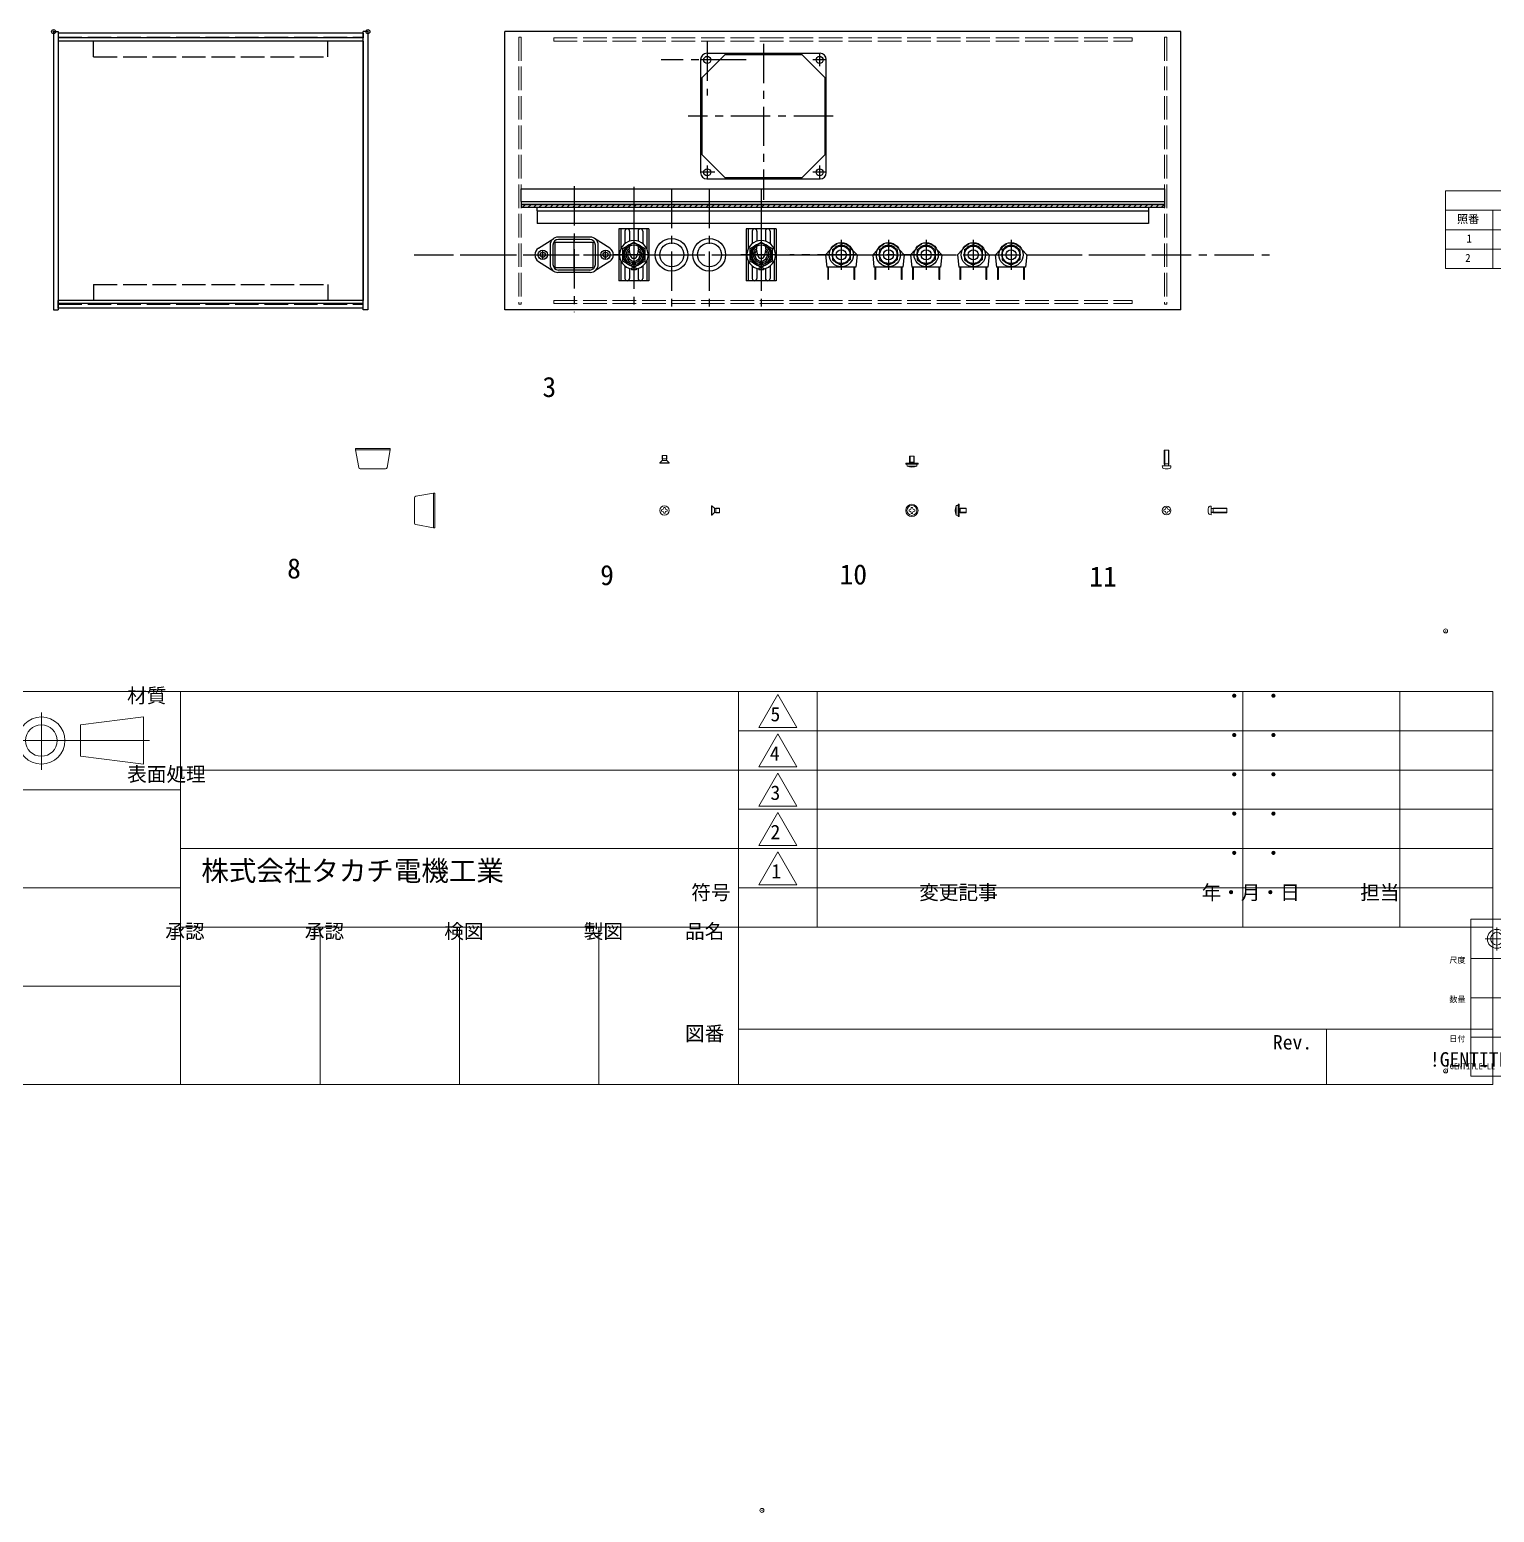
# Model space of a CAD drawing. Units: millimetres at full size, sheet at 1:5. Extents: x -1374 to 1275, y -1400 to 712.
# Drawn here: x -135 to 797, y -981 to -37 of the extents above; entities that cross this region are included whole.
import ezdxf
from ezdxf.enums import TextEntityAlignment as Align

# ---------------------------------------------------------------- set-up
doc = ezdxf.new("R2010")
doc.units = ezdxf.units.MM
doc.header["$LTSCALE"] = 5
doc.header["$PDMODE"] = 32
doc.header["$PDSIZE"] = 2.5
for name, pattern in [('CHAIN1', [8, 5, -1, 1, -1]), ('DASHED1', [1.8, 1.2, -0.6]), ('DASHED_DOTTED', [9.25, 6, -1.5, 0.25, -1.5]), ('USER3', [3.75, 3, -0.75])]:
    doc.linetypes.add(name, pattern=pattern)
for name, color, linetype, lineweight in [('0-0_0', 7, 'Continuous', 18), ('0-3_7A', 4, 'DASHED_DOTTED', 18), ('0-4_RAHM2', 7, 'Continuous', 18), ('0-8_ﾘﾔﾊ_ﾈﾙ0', 7, 'USER3', 18), ('1-5_ｺ_ﾑ足', 8, 'Continuous', 18), ('1-6_ﾋ_ｽ', 8, 'Continuous', 18), ('1-7_ﾋ_ｽ0', 8, 'USER3', 18)]:
    doc.layers.add(name, color=color, linetype=linetype, lineweight=lineweight)
for name, color, linetype in [('0-1_寸法', 4, 'Continuous'), ('0-5_ﾌﾛﾝﾄﾊ_ﾈﾙ', 3, 'Continuous'), ('0-6_ﾌﾚ_ﾑ', 3, 'Continuous'), ('0-7_ﾘﾔﾊ_ﾈﾙ', 3, 'Continuous'), ('0-9_ﾌﾚ_ﾑ0', 7, 'USER3'), ('0-D_固定金具', 3, 'Continuous'), ('0-E_側板0', 7, 'USER3'), ('C-0', 3, 'Continuous'), ('C-1', 3, 'Continuous'), ('C-4', 3, 'Continuous'), ('C-C', 4, 'CHAIN1'), ('D-0', 4, 'Continuous')]:
    doc.layers.add(name, color=color, linetype=linetype)
doc.styles.add('ＭＳ ゴシック', font='')
doc.styles.get('ＭＳ ゴシック').set_extended_font_data('MS Gothic')

# ---------------------------------------------------------------- blocks, each defined once
blk = doc.blocks.new('TK-A3')
at = {"layer": '0-0_0', "style": 'ＭＳ ゴシック'}
blk.add_text('!GENTITLE-INSERT', height=1.146, dxfattribs=at).set_placement((251.875, 0), align=Align.BOTTOM_LEFT)
blk = doc.blocks.new('U105')
at = {"layer": '0-4_RAHM2', "style": 'ＭＳ ゴシック'}
blk.add_text('日付', height=1.146, dxfattribs=at).set_placement((-119.8752, 5.5006), align=Align.BOTTOM_LEFT)
blk = doc.blocks.new('U106')
at = {"layer": '0-4_RAHM2', "style": 'ＭＳ ゴシック'}
blk.add_text('尺度', height=1.146, dxfattribs=at).set_placement((-119.8752, 21.1256), align=Align.BOTTOM_LEFT)
blk = doc.blocks.new('U107')
at = {"layer": '0-4_RAHM2', "style": 'ＭＳ ゴシック'}
blk.add_text('数量', height=1.146, dxfattribs=at).set_placement((-119.8752, 13.3131), align=Align.BOTTOM_LEFT)
blk = doc.blocks.new('U108')
at = {"layer": '0-4_RAHM2', "style": 'ＭＳ ゴシック'}
blk.add_text('表面処理', height=1.146, dxfattribs=at).set_placement((-103.6252, 22.6881), align=Align.BOTTOM_LEFT)
blk = doc.blocks.new('U109')
at = {"layer": '0-4_RAHM2', "style": 'ＭＳ ゴシック'}
blk.add_text('材質', height=1.146, dxfattribs=at).set_placement((-103.6252, 28.9381), align=Align.BOTTOM_LEFT)
blk = doc.blocks.new('U110')
at = {"layer": '0-0_0', "style": 'ＭＳ ゴシック'}
blk.add_text('株式会社タカチ電機工業', height=1.604, dxfattribs=at).set_placement((-97.7221, 14.6367), align=Align.BOTTOM_LEFT)
blk = doc.blocks.new('U111')
at = {"layer": '0-4_RAHM2', "style": 'ＭＳ ゴシック'}
blk.add_text('承認', height=1.146, dxfattribs=at).set_placement((-100.5859, 10.1881), align=Align.BOTTOM_LEFT)
blk = doc.blocks.new('U112')
at = {"layer": '0-4_RAHM2', "style": 'ＭＳ ゴシック'}
blk.add_text('承認', height=1.146, dxfattribs=at).set_placement((-89.4922, 10.1881), align=Align.BOTTOM_LEFT)
blk = doc.blocks.new('U113')
at = {"layer": '0-4_RAHM2', "style": 'ＭＳ ゴシック'}
blk.add_text('検図', height=1.146, dxfattribs=at).set_placement((-78.3984, 10.1881), align=Align.BOTTOM_LEFT)
blk = doc.blocks.new('U114')
at = {"layer": '0-4_RAHM2', "style": 'ＭＳ ゴシック'}
blk.add_text('製図', height=1.146, dxfattribs=at).set_placement((-67.3047, 10.1881), align=Align.BOTTOM_LEFT)
blk = doc.blocks.new('U115')
at = {"layer": '0-4_RAHM2', "style": 'ＭＳ ゴシック'}
blk.add_text('Rev.', height=1.146, dxfattribs=at).set_placement((-12.489, 1.3655), align=Align.BOTTOM_LEFT)
blk = doc.blocks.new('U116')
at = {"layer": '0-4_RAHM2', "style": 'ＭＳ ゴシック'}
blk.add_text('図番', height=1.146, dxfattribs=at).set_placement((-59.2502, 2.0631), align=Align.BOTTOM_LEFT)
blk = doc.blocks.new('U117')
at = {"layer": '0-4_RAHM2', "style": 'ＭＳ ゴシック'}
blk.add_text('符号', height=1.146, dxfattribs=at).set_placement((-58.75, 13.2812), align=Align.BOTTOM_LEFT)
blk = doc.blocks.new('U118')
at = {"layer": '0-4_RAHM2', "style": 'ＭＳ ゴシック'}
blk.add_text('品名', height=1.146, dxfattribs=at).set_placement((-59.2502, 10.1881), align=Align.BOTTOM_LEFT)
blk = doc.blocks.new('U119')
at = {"layer": '0-4_RAHM2', "style": 'ＭＳ ゴシック'}
blk.add_text('変更記事', height=1.146, dxfattribs=at).set_placement((-40.625, 13.2812), align=Align.BOTTOM_LEFT)
blk = doc.blocks.new('U120')
at = {"layer": '0-4_RAHM2', "style": 'ＭＳ ゴシック'}
blk.add_text('・  ・   ', height=1.146, dxfattribs=at).set_placement((-16.3482, 19.5313), align=Align.BOTTOM_LEFT)
blk = doc.blocks.new('U121')
at = {"layer": '0-4_RAHM2', "style": 'ＭＳ ゴシック'}
blk.add_text('年・月・日', height=1.146, dxfattribs=at).set_placement((-18.1618, 13.2812), align=Align.BOTTOM_LEFT)
blk = doc.blocks.new('U122')
at = {"layer": '0-4_RAHM2', "style": 'ＭＳ ゴシック'}
blk.add_text('担当', height=1.146, dxfattribs=at).set_placement((-5.5504, 13.2812), align=Align.BOTTOM_LEFT)
blk = doc.blocks.new('U123')
at = {"layer": '0-4_RAHM2', "style": 'ＭＳ ゴシック'}
blk.add_text('・  ・   ', height=1.146, dxfattribs=at).set_placement((-16.3482, 25.7813), align=Align.BOTTOM_LEFT)
blk = doc.blocks.new('U124')
at = {"layer": '0-4_RAHM2', "style": 'ＭＳ ゴシック'}
blk.add_text('・  ・   ', height=1.146, dxfattribs=at).set_placement((-16.3482, 22.6563), align=Align.BOTTOM_LEFT)
blk = doc.blocks.new('U125')
at = {"layer": '0-4_RAHM2', "style": 'ＭＳ ゴシック'}
blk.add_text('・  ・   ', height=1.146, dxfattribs=at).set_placement((-16.3482, 28.9063), align=Align.BOTTOM_LEFT)
blk = doc.blocks.new('U126')
at = {"layer": '0-4_RAHM2', "style": 'ＭＳ ゴシック'}
blk.add_text('・  ・   ', height=1.146, dxfattribs=at).set_placement((-16.3482, 16.4063), align=Align.BOTTOM_LEFT)
blk = doc.blocks.new('TK-TITLE')
at = {"layer": '0-0_0'}
for p, q in [((-115.6236, 30.1843), (-115.6236, -1.0657)), ((5.0014, 30.1843), (-115.6236, 30.1843)), ((-99.3736, 30.1843), (-99.3736, -1.0657)), ((-54.9986, 30.1843), (-54.9986, -1.0657)), ((5.0014, -1.0657), (5.0014, 30.1843)), ((-107.3215, 27.528), (-102.3215, 28.153)), ((-107.3215, 25.028), (-107.3215, 27.528)), ((-102.3215, 28.153), (-102.3215, 24.403)), ((-102.3215, 24.403), (-107.3215, 25.028)), ((-99.3736, 23.9343), (-54.9986, 23.9343)), ((-99.3736, 22.3718), (-115.6236, 22.3718)), ((-99.3736, 17.6843), (-54.9986, 17.6843)), ((-99.3736, 14.5593), (-115.6236, 14.5593)), ((-99.3736, 11.4343), (-54.9986, 11.4343)), ((-88.2798, 11.4343), (-88.2798, -1.0657)), ((-77.1861, 11.4343), (-77.1861, -1.0657)), ((-66.0923, 11.4343), (-66.0923, -1.0657)), ((-54.9986, 11.4343), (5.0014, 11.4343)), ((-99.3736, 6.7468), (-115.6236, 6.7468)), ((-54.9986, 3.3093), (5.0014, 3.3093)), ((-8.2332, -1.0657), (-8.2332, 3.3093)), ((-115.6236, -1.0657), (5.0014, -1.0657))]:
    blk.add_line(p, q, dxfattribs=at)
for radius in [1.875, 1.25]:
    blk.add_circle((-110.4465, 26.278), radius, dxfattribs=at)
blk.add_point((-256.5833, -87.3848), dxfattribs=at)
at = {"layer": '0-3_7A'}
for q in [(-110.4465, 28.5122), (-112.7734, 26.278), (-101.8332, 26.278), (-110.4465, 23.9592)]:
    blk.add_line((-110.4465, 26.278), q, dxfattribs=at)
at = {"layer": '0-4_RAHM2', "color": 1}
for p, q in [((-51.8736, 29.9343), (-53.3891, 27.3093)), ((-48.7486, 30.1843), (-48.7486, 11.4343)), ((-14.8866, 30.1843), (-14.8866, 11.4343)), ((-2.3866, 30.1843), (-2.3866, 11.4343)), ((-54.9986, 27.0593), (5.0014, 27.0593)), ((-51.8736, 26.8093), (-53.3891, 24.1843)), ((-54.9986, 23.9343), (5.0014, 23.9343)), ((-54.9986, 20.8093), (5.0014, 20.8093)), ((-53.3891, 17.9343), (-50.358, 17.9343)), ((-54.9986, 17.6843), (5.0014, 17.6843)), ((-51.8736, 17.4343), (-53.3891, 14.8093)), ((-50.358, 14.8093), (-51.8736, 17.4343)), ((-54.9986, 14.5593), (5.0014, 14.5593)), ((-53.3891, 14.8093), (-50.358, 14.8093))]:
    blk.add_line(p, q, dxfattribs=at)
for points in [[(-53.3891, 27.3093), (-50.358, 27.3093), (-51.8736, 29.9343)], [(-53.3891, 24.1843), (-50.358, 24.1843), (-51.8736, 26.8093)], [(-50.358, 17.9343), (-51.8736, 20.5593), (-53.3891, 17.9343)]]:
    blk.add_lwpolyline(points, dxfattribs=at)
blk.add_lwpolyline([(-53.3891, 21.0593), (-50.358, 21.0593), (-51.8736, 23.6843)], close=True, dxfattribs=at)
at = {"layer": '0-0_0'}
for name in ['U109', 'U125', 'U123', 'U108', 'U124', 'U106', 'U120', 'U110', 'U126', 'U107', 'U117', 'U119', 'U121', 'U122', 'U113', 'U114', 'U118', 'U111', 'U112', 'U105', 'U116', 'U115']:
    blk.add_blockref(name, (0, 0), dxfattribs=at)
at = {"layer": '0-4_RAHM2', "style": 'ＭＳ ゴシック'}
for s, p in [('5', (-52.4528, 27.4655)), ('4', (-52.4986, 24.3405)), ('3', (-52.4528, 21.2155)), ('2', (-52.4475, 18.0905)), ('1', (-52.3833, 14.9655))]:
    blk.add_text(s, height=1.146, dxfattribs=at).set_placement(p, align=Align.BOTTOM_LEFT)
blk = doc.blocks.new('A$C50AE65D7')
at = {"layer": '1-6_ﾋ_ｽ'}
for p, q in [((-0.312, 1.969), (-1.125, 1.898)), ((-1.125, 1.898), (-1.125, -1.898)), ((-0.312, -2.437), (-0.312, 2.437)), ((-0.312, 2.437), (0, 2.437)), ((0, -2.437), (0, 2.437)), ((0, 0.825), (0.469, 0.938)), ((2.812, 0.938), (0.469, 0.938)), ((0.469, -0.938), (0.469, 0.938)), ((2.812, 0.938), (2.812, -0.938)), ((-0.312, -1.969), (-1.125, -1.898)), ((-0.312, -2.437), (0, -2.437)), ((0, -0.825), (0.469, -0.938)), ((0.469, -0.938), (2.812, -0.938))]:
    blk.add_line(p, q, dxfattribs=at)
blk.add_arc((3.489, 0), 4.989, 157.64346, 202.35654, dxfattribs=at)
at = {"layer": '1-7_ﾋ_ｽ0'}
for p, q in [((0, 0.75), (2.812, 0.75)), ((0, -0.75), (2.812, -0.75))]:
    blk.add_line(p, q, dxfattribs=at)
blk = doc.blocks.new('A$C39DF21C5')
at = {"layer": '1-6_ﾋ_ｽ'}
for p, q in [((-1.156, 0.263), (-0.999, 0.263)), ((-0.263, 0.999), (-0.263, 1.156)), ((-0.263, 1.156), (0.263, 1.156)), ((0.263, 1.156), (0.263, 0.999)), ((0.999, 0.263), (1.156, 0.263)), ((-0.263, -1.156), (-0.263, -0.999)), ((0.263, -1.156), (-0.263, -1.156)), ((0.263, -0.999), (0.263, -1.156))]:
    blk.add_line(p, q, dxfattribs=at)
for points in [[(-0.999, -0.263), (-1.156, -0.263), (-1.156, 0.263)], [(1.156, 0.263), (1.156, -0.263), (0.999, -0.263)]]:
    blk.add_lwpolyline(points, dxfattribs=at)
for radius in [2.438, 1.969]:
    blk.add_circle((0, 0), radius, dxfattribs=at)
for centre, start, end in [((-0.999, 0.999), 270, 0), ((0.999, 0.999), 180, 270), ((-0.999, -0.999), 0, 90), ((0.999, -0.999), 90, 180)]:
    blk.add_arc(centre, 0.736, start, end, dxfattribs=at)
blk = doc.blocks.new('A$C52644786')
at = {"layer": '1-6_ﾋ_ｽ'}
for p, q in [((0, 1.875), (0, -1.875)), ((0, 1.875), (0.156, 1.875)), ((1.195, 0.836), (0.156, 1.875)), ((0.156, -1.875), (0.156, 1.875)), ((3.125, 0.938), (1.719, 0.938)), ((3.125, 0.938), (3.125, -0.937)), ((0, -1.875), (0.156, -1.875)), ((0.156, -1.875), (1.195, -0.836)), ((1.719, -0.937), (3.125, -0.937))]:
    blk.add_line(p, q, dxfattribs=at)
blk.add_lwpolyline([(1.274, -0.789), (1.719, -0.938), (1.719, 0.938), (1.274, 0.789)], dxfattribs=at)
for centre, start, end in [((1.328, 0.969), 225, 270), ((1.328, -0.969), 90, 135)]:
    blk.add_arc(centre, 0.188, start, end, dxfattribs=at)
at = {"layer": '1-7_ﾋ_ｽ0'}
for p, q in [((1.094, -0.938), (1.094, 0.938)), ((1.328, 0.781), (3.125, 0.781)), ((3.125, -0.781), (1.328, -0.781))]:
    blk.add_line(p, q, dxfattribs=at)
blk = doc.blocks.new('A$C768F0215')
at = {"layer": '1-6_ﾋ_ｽ'}
for p, q in [((-1.125, 0.256), (-0.972, 0.256)), ((-1.125, -0.256), (-1.125, 0.256)), ((-0.256, 0.972), (-0.256, 1.125)), ((-0.256, 1.125), (0.256, 1.125)), ((0.256, 1.125), (0.256, 0.972)), ((0.972, 0.256), (1.125, 0.256)), ((1.125, 0.256), (1.125, -0.256)), ((-0.972, -0.256), (-1.125, -0.256)), ((-0.256, -1.125), (-0.256, -0.972)), ((0.256, -1.125), (-0.256, -1.125)), ((0.256, -0.972), (0.256, -1.125)), ((1.125, -0.256), (0.972, -0.256))]:
    blk.add_line(p, q, dxfattribs=at)
blk.add_circle((0, 0), 1.875, dxfattribs=at)
for centre, start, end in [((-0.972, 0.972), 270, 0), ((0.972, 0.972), 180, 270), ((-0.972, -0.972), 0, 90), ((0.972, -0.972), 90, 180)]:
    blk.add_arc(centre, 0.716, start, end, dxfattribs=at)
blk = doc.blocks.new('A$C0F2A7595')
at = {"layer": '1-6_ﾋ_ｽ'}
for p, q in [((-1.125, 0.256), (-0.972, 0.256)), ((-0.256, 1.125), (0.256, 1.125)), ((-0.256, 0.972), (-0.256, 1.125)), ((0.256, 1.125), (0.256, 0.972)), ((-0.256, -1.125), (-0.256, -0.972)), ((0.256, -1.125), (-0.256, -1.125)), ((0.256, -0.972), (0.256, -1.125))]:
    blk.add_line(p, q, dxfattribs=at)
for points in [[(-0.972, -0.256), (-1.125, -0.256), (-1.125, 0.256)], [(0.972, 0.256), (1.125, 0.256), (1.125, -0.256), (0.972, -0.256)]]:
    blk.add_lwpolyline(points, dxfattribs=at)
blk.add_circle((0, 0), 1.719, dxfattribs=at)
for centre, start, end in [((-0.972, 0.972), 270, 0), ((0.972, 0.972), 180, 270), ((-0.972, -0.972), 0, 90), ((0.972, -0.972), 90, 180)]:
    blk.add_arc(centre, 0.716, start, end, dxfattribs=at)
blk = doc.blocks.new('A$C07ED1ECE')
at = {"layer": '1-6_ﾋ_ｽ'}
for p, q in [((-0.53, 1.672), (0, 1.719)), ((0, 1.719), (0, -1.719)), ((0.077, 0.769), (0.781, 0.938)), ((6.25, 0.938), (0.781, 0.938)), ((0.781, -0.938), (0.781, 0.938)), ((6.25, -0.938), (6.25, 0.938)), ((-0.53, -1.672), (0, -1.719)), ((0.077, -0.769), (0.781, -0.938)), ((0.781, -0.938), (6.25, -0.938))]:
    blk.add_line(p, q, dxfattribs=at)
for centre, radius, start, end in [((3.125, 0), 4.375, 163.74297, 196.25703), ((-0.475, 1.05), 0.625, 95, 163.74297), ((0.063, 0.829), 0.0625, 180, 283.49573), ((-0.475, -1.05), 0.625, 196.25703, 265), ((0.062, -0.829), 0.0625, 76.50427, 180)]:
    blk.add_arc(centre, radius, start, end, dxfattribs=at)
at = {"layer": '1-7_ﾋ_ｽ0'}
for p, q in [((0, 0.75), (6.25, 0.75)), ((0, -0.75), (6.25, -0.75))]:
    blk.add_line(p, q, dxfattribs=at)
blk = doc.blocks.new('ゴム足2')
at = {"layer": '1-5_ｺ_ﾑ足'}
for p, q in [((-6.875, 8.125), (6.875, 8.125)), ((-6.875, 8.125), (-6.875, 7.5)), ((-6.875, 7.5), (6.875, 7.5)), ((-5.644, 0.516), (-6.875, 7.5)), ((5.644, 0.516), (6.875, 7.5)), ((6.875, 8.125), (6.875, 7.5)), ((-5.028, 0), (5.028, 0))]:
    blk.add_line(p, q, dxfattribs=at)
for centre, start, end in [((-5.028, 0.625), 190, 270), ((5.028, 0.625), 270, 350)]:
    blk.add_arc(centre, 0.625, start, end, dxfattribs=at)
blk = doc.blocks.new('ゴム足1')
at = {"layer": '1-5_ｺ_ﾑ足'}
for p, q in [((0.516, 5.644), (7.5, 6.875)), ((8.125, 6.875), (8.125, -6.875)), ((0, 5.028), (0, -5.028)), ((0.516, -5.644), (7.5, -6.875)), ((8.125, -6.875), (7.5, -6.875))]:
    blk.add_line(p, q, dxfattribs=at)
blk.add_lwpolyline([(8.125, 6.875), (7.5, 6.875), (7.5, -6.875)], dxfattribs=at)
for centre, start, end in [((0.625, 5.028), 100, 180), ((0.625, -5.028), 180, 260)]:
    blk.add_arc(centre, 0.625, start, end, dxfattribs=at)
blk = doc.blocks.new('TK-A4')
at = {"layer": '0-0_0'}
for p, q in [((93.125, 175), (93.125, 171.875)), ((93.125, 171.875), (120.625, 171.875))]:
    blk.add_line(p, q, dxfattribs=at)
at = {"layer": '0-0_0', "style": 'ＭＳ ゴシック'}
for s, p in [('!GENTITLE-MAX', (120.625, 175)), ('(文書番号：TY-34)2008.02.08', (120.224, 170.537)), ('!GENTITLE-LL', (0, 0)), ('!GENTITLE-INSERT', (120.625, 0))]:
    blk.add_text(s, height=1.146, dxfattribs=at).set_placement(p, align=Align.BOTTOM_LEFT)
blk = doc.blocks.new('U137')
at = {"layer": '0-0_0', "style": 'ＭＳ ゴシック'}
blk.add_text('照番', height=3.207, dxfattribs=at).set_placement((1270.187, 336.219), align=Align.BOTTOM_LEFT)
blk = doc.blocks.new('U142')
at = {"layer": '0-0_0', "style": 'ＭＳ ゴシック'}
blk.add_text('2', height=3.207, dxfattribs=at).set_placement((1273.393, 320.78), align=Align.BOTTOM_LEFT)
blk = doc.blocks.new('U147')
at = {"layer": '0-0_0', "style": 'ＭＳ ゴシック'}
blk.add_text('1', height=3.207, dxfattribs=at).set_placement((1273.906, 328.5), align=Align.BOTTOM_LEFT)
blk = doc.blocks.new('U175')
at = {"layer": '0-1_寸法', "color": 7, "style": 'ＭＳ ゴシック'}
blk.add_text('3', height=8.019, dxfattribs=at).set_placement((906.428, 265.61), align=Align.BOTTOM_LEFT)
blk = doc.blocks.new('U179')
at = {"layer": '0-1_寸法', "color": 7, "style": 'ＭＳ ゴシック'}
blk.add_text('8', height=8.019, dxfattribs=at).set_placement((804.899, 193.46), align=Align.BOTTOM_LEFT)
blk = doc.blocks.new('U180')
at = {"layer": '0-1_寸法', "color": 7, "style": 'ＭＳ ゴシック'}
blk.add_text('9', height=8.02, dxfattribs=at).set_placement((929.39, 190.8), align=Align.BOTTOM_LEFT)
blk = doc.blocks.new('U181')
at = {"layer": '0-1_寸法', "color": 7, "style": 'ＭＳ ゴシック'}
blk.add_text('10', height=8.019, dxfattribs=at).set_placement((1024.612, 191.059), align=Align.BOTTOM_LEFT)
blk = doc.blocks.new('U182')
at = {"layer": '0-1_寸法', "color": 7, "style": 'ＭＳ ゴシック'}
blk.add_text('11', height=8.019, dxfattribs=at).set_placement((1123.93, 190.234), align=Align.BOTTOM_LEFT)

msp = doc.modelspace()

# ---------------------------------------------------------------- linework, layer by layer
at = {"layer": '0-0_0'}
for p, q in [((766.25, -189.4), (766.25, -140)), ((766.25, -140), (1152.25, -140)), ((1152.25, -189.4), (766.25, -189.4))]:
    msp.add_line(p, q, dxfattribs=at)
at = {"layer": '0-0_0', "color": 1}
for p, q in [((766.25, -152.35), (1152.25, -152.35)), ((796.25, -152.35), (796.25, -164.7)), ((766.25, -164.7), (1152.25, -164.7)), ((796.25, -164.7), (796.25, -177.05)), ((766.25, -177.05), (1152.25, -177.05)), ((796.25, -177.05), (796.25, -189.4))]:
    msp.add_line(p, q, dxfattribs=at)
at = {"layer": '0-0_0'}
for p in [(766.25, -420), (766.25, -700)]:
    msp.add_point(p, dxfattribs=at)
at = {"layer": '0-1_寸法'}
for p in [(-119.54, -38.655), (80.46, -38.655)]:
    msp.add_point(p, dxfattribs=at)
at = {"layer": '0-5_ﾌﾛﾝﾄﾊ_ﾈﾙ'}
for p, q in [((-119.54, -38.655), (-116.54, -38.655)), ((-119.54, -38.655), (-119.54, -215.655)), ((-116.54, -38.655), (-116.54, -215.655)), ((-119.54, -215.655), (-116.54, -215.655))]:
    msp.add_line(p, q, dxfattribs=at)
at = {"layer": '0-6_ﾌﾚ_ﾑ'}
for p, q in [((77.46, -39.655), (-116.54, -39.655)), ((-116.54, -39.655), (-116.54, -44.655)), ((77.46, -42.655), (-116.54, -42.655)), ((77.46, -44.655), (-116.54, -44.655)), ((77.46, -39.655), (77.46, -42.655)), ((-116.54, -214.655), (-116.54, -209.655)), ((77.46, -209.655), (-116.54, -209.655)), ((77.46, -211.655), (-116.54, -211.655)), ((77.46, -214.655), (-116.54, -214.655)), ((77.46, -214.655), (77.46, -211.655))]:
    msp.add_line(p, q, dxfattribs=at)
at = {"layer": '0-7_ﾘﾔﾊ_ﾈﾙ'}
for p, q in [((80.46, -38.655), (77.46, -38.655)), ((77.46, -215.655), (77.46, -38.655)), ((77.46, -44.655), (77.46, -209.655)), ((80.46, -38.655), (80.46, -215.655)), ((597.704, -38.655), (167.704, -38.655)), ((597.704, -215.655), (597.704, -38.655)), ((80.46, -215.655), (77.46, -215.655))]:
    msp.add_line(p, q, dxfattribs=at)
msp.add_lwpolyline([(597.704, -215.655), (167.704, -215.655), (167.704, -38.655)], dxfattribs=at)
at = {"layer": '0-8_ﾘﾔﾊ_ﾈﾙ0'}
for p, q in [((198.704, -42.655), (566.704, -42.655)), ((198.704, -42.655), (198.704, -44.655)), ((198.704, -44.655), (566.704, -44.655)), ((566.704, -42.655), (566.704, -44.655)), ((198.704, -209.655), (566.704, -209.655)), ((198.704, -211.655), (198.704, -209.655)), ((198.704, -211.655), (566.704, -211.655)), ((566.704, -211.655), (566.704, -209.655))]:
    msp.add_line(p, q, dxfattribs=at)
for points in [[(178.104, -42.155), (176.604, -42.155), (176.604, -212.155)], [(178.104, -42.155), (178.104, -212.155), (176.604, -212.155)], [(587.304, -42.155), (588.804, -42.155), (588.804, -212.155)], [(587.304, -42.155), (587.304, -212.155), (588.804, -212.155)]]:
    msp.add_lwpolyline(points, dxfattribs=at)
at = {"layer": '0-9_ﾌﾚ_ﾑ0'}
for p, q in [((-94.04, -54.655), (-94.04, -44.655)), ((54.96, -54.655), (54.96, -44.655)), ((-94.04, -54.655), (54.96, -54.655)), ((-94.04, -199.655), (54.96, -199.655)), ((-94.04, -199.655), (-94.04, -209.655)), ((54.96, -199.655), (54.96, -209.655))]:
    msp.add_line(p, q, dxfattribs=at)
at = {"layer": '0-D_固定金具'}
msp.add_line((77.46, -209.555), (77.46, -44.755), dxfattribs=at)
at = {"layer": '0-E_側板0'}
for p, q in [((-116.54, -42.155), (77.46, -42.155)), ((-116.54, -212.155), (77.46, -212.155))]:
    msp.add_line(p, q, dxfattribs=at)
at = {"layer": 'C-0', "color": 4, "linetype": 'CHAIN1'}
for p, q in [((332.154, -46.425), (332.154, -145.61)), ((376.492, -92.405), (284.203, -92.405)), ((249.704, -163.572), (249.704, -198.731)), ((330.704, -163.572), (330.704, -198.731))]:
    msp.add_line(p, q, dxfattribs=at)
at = {"layer": 'C-0'}
for p, q in [((292.154, -56.405), (292.154, -128.405)), ((296.154, -52.405), (368.154, -52.405)), ((372.154, -128.405), (372.154, -56.405)), ((296.154, -132.405), (368.154, -132.405)), ((222.004, -169.405), (201.404, -169.405)), ((188.996, -176.452), (198.696, -170.202)), ((196.404, -174.405), (196.404, -186.905)), ((199.704, -188.655), (199.704, -172.655)), ((234.412, -176.452), (224.712, -170.202)), ((227.004, -186.905), (227.004, -174.405)), ((247.493, -181.072), (246.707, -176.907)), ((252.701, -176.907), (251.915, -181.072)), ((328.493, -181.072), (327.707, -176.907)), ((333.701, -176.907), (332.915, -181.072)), ((376.054, -177.393), (381.704, -174.131)), ((387.354, -177.393), (381.704, -174.131)), ((387.354, -177.393), (387.354, -183.917)), ((406.054, -177.393), (411.704, -174.131)), ((417.354, -177.393), (411.704, -174.131)), ((417.354, -177.393), (417.354, -183.917)), ((430.054, -177.393), (435.704, -174.131)), ((441.354, -177.393), (435.704, -174.131)), ((441.354, -177.393), (441.354, -183.917)), ((460.054, -177.393), (465.704, -174.131)), ((471.354, -177.393), (465.704, -174.131)), ((471.354, -177.393), (471.354, -183.917)), ((484.054, -177.393), (489.704, -174.131)), ((495.354, -177.393), (489.704, -174.131)), ((495.354, -177.393), (495.354, -183.917)), ((188.996, -184.858), (198.696, -191.108)), ((199.704, -188.655), (223.704, -188.655)), ((234.412, -184.858), (224.712, -191.108)), ((248.779, -185.555), (248.779, -186.583)), ((250.629, -185.555), (248.779, -185.555)), ((250.629, -185.555), (250.629, -186.583)), ((329.779, -185.555), (329.779, -186.583)), ((331.629, -185.555), (329.779, -185.555)), ((331.629, -185.555), (331.629, -186.583)), ((387.354, -183.917), (381.704, -187.179)), ((417.354, -183.917), (411.704, -187.179)), ((441.354, -183.917), (435.704, -187.179)), ((471.354, -183.917), (465.704, -187.179)), ((495.354, -183.917), (489.704, -187.179)), ((222.004, -191.905), (201.404, -191.905))]:
    msp.add_line(p, q, dxfattribs=at)
for points in [[(199.704, -172.655), (223.704, -172.655), (223.704, -188.655)], [(376.054, -177.393), (376.054, -183.917), (381.704, -187.179)], [(406.054, -177.393), (406.054, -183.917), (411.704, -187.179)], [(430.054, -177.393), (430.054, -183.917), (435.704, -187.179)], [(460.054, -177.393), (460.054, -183.917), (465.704, -187.179)], [(484.054, -177.393), (484.054, -183.917), (489.704, -187.179)]]:
    msp.add_lwpolyline(points, dxfattribs=at)
for points in [[(242.704, -176.614), (249.704, -172.572), (256.704, -176.614), (256.704, -184.696), (249.704, -188.738), (242.704, -184.696)], [(323.704, -176.614), (330.704, -172.572), (337.704, -176.614), (337.704, -184.696), (330.704, -188.738), (323.704, -184.696)]]:
    msp.add_lwpolyline(points, close=True, dxfattribs=at)
for centre, radius in [((191.704, -180.655), 3), ((191.704, -180.655), 1.6), ((191.704, -180.655), 1.6), ((231.704, -180.655), 3), ((231.704, -180.655), 1.6), ((231.704, -180.655), 1.6), ((273.704, -180.655), 10.4), ((297.704, -180.655), 10.4), ((381.704, -180.655), 7.7), ((381.704, -180.655), 3.225), ((411.704, -180.655), 7.7), ((411.704, -180.655), 3.225), ((435.704, -180.655), 7.7), ((435.704, -180.655), 3.225), ((465.704, -180.655), 7.7), ((465.704, -180.655), 3.225), ((489.704, -180.655), 7.7), ((489.704, -180.655), 3.225)]:
    msp.add_circle(centre, radius, dxfattribs=at)
for centre, radius, start, end in [((296.154, -56.405), 4, 90, 180), ((368.154, -56.405), 4, 0, 90), ((296.154, -128.405), 4, 180, 270), ((368.154, -128.405), 4, 270, 0), ((201.404, -174.405), 5, 90, 180), ((222.004, -174.405), 5, 0, 90), ((191.704, -180.655), 5, 122.79489, 237.20511), ((231.704, -180.655), 5, 302.79489, 57.20511), ((249.704, -180.655), 7, 105.10938, 74.89062), ((249.704, -180.655), 6, 118.92964, 61.07036), ((249.704, -180.655), 5, 127.31891, 259.33887), ((249.704, -180.655), 4, 134.91582, 45.08418), ((249.704, -176.341), 3.05, 349.31305, 190.68695), ((249.704, -180.655), 5, 280.66113, 52.68109), ((330.704, -180.655), 7, 105.10938, 74.89062), ((330.704, -180.655), 6, 118.92964, 61.07036), ((330.704, -180.655), 5, 127.31891, 259.33887), ((330.704, -180.655), 4, 134.91582, 45.08418), ((330.704, -176.341), 3.05, 349.31305, 190.68695), ((330.704, -180.655), 5, 280.66113, 52.68109), ((381.704, -180.655), 6, 160.33336, 199.66664), ((381.704, -180.655), 6, 100.33336, 139.66664), ((381.704, -180.655), 6, 40.33336, 79.66664), ((381.704, -180.655), 6, 340.33336, 19.66664), ((411.704, -180.655), 6, 160.33336, 199.66664), ((411.704, -180.655), 6, 100.33336, 139.66664), ((411.704, -180.655), 6, 40.33336, 79.66664), ((411.704, -180.655), 6, 340.33336, 19.66664), ((435.704, -180.655), 6, 160.33336, 199.66664), ((435.704, -180.655), 6, 100.33336, 139.66664), ((435.704, -180.655), 6, 40.33336, 79.66664), ((435.704, -180.655), 6, 340.33336, 19.66664), ((465.704, -180.655), 6, 160.33336, 199.66664), ((465.704, -180.655), 6, 100.33336, 139.66664), ((465.704, -180.655), 6, 40.33336, 79.66664), ((465.704, -180.655), 6, 340.33336, 19.66664), ((489.704, -180.655), 6, 160.33336, 199.66664), ((489.704, -180.655), 6, 100.33336, 139.66664), ((489.704, -180.655), 6, 40.33336, 79.66664), ((489.704, -180.655), 6, 340.33336, 19.66664), ((201.404, -186.905), 5, 180, 270), ((222.004, -186.905), 5, 270, 0), ((249.704, -180.655), 2.25, 190.68695, 349.31305), ((330.704, -180.655), 2.25, 190.68695, 349.31305), ((381.704, -180.655), 6, 220.33336, 270), ((381.704, -180.655), 6, 280.33336, 319.66664), ((411.704, -180.655), 6, 220.33336, 270), ((411.704, -180.655), 6, 280.33336, 319.66664), ((435.704, -180.655), 6, 220.33336, 270), ((435.704, -180.655), 6, 280.33336, 319.66664), ((465.704, -180.655), 6, 220.33336, 270), ((465.704, -180.655), 6, 280.33336, 319.66664), ((489.704, -180.655), 6, 220.33336, 270), ((489.704, -180.655), 6, 280.33336, 319.66664)]:
    msp.add_arc(centre, radius, start, end, dxfattribs=at)
at = {"layer": 'C-1'}
for p, q in [((240.204, -164.055), (240.204, -197.255)), ((259.204, -164.055), (240.204, -164.055)), ((241.354, -164.055), (241.354, -177.037)), ((244.004, -165.655), (244.004, -173.561)), ((247.004, -165.655), (247.004, -171.965)), ((252.404, -165.655), (252.404, -171.965)), ((255.404, -165.655), (255.404, -173.561)), ((258.054, -164.055), (258.054, -177.037)), ((259.204, -164.055), (259.204, -197.255)), ((321.204, -164.055), (321.204, -197.255)), ((340.204, -164.055), (321.204, -164.055)), ((322.354, -164.055), (322.354, -177.037)), ((325.004, -165.655), (325.004, -173.561)), ((328.004, -165.655), (328.004, -171.965)), ((333.404, -165.655), (333.404, -171.965)), ((336.404, -165.655), (336.404, -173.561)), ((339.054, -164.055), (339.054, -177.037)), ((340.204, -164.055), (340.204, -197.255)), ((371.732, -180.609), (374.706, -177.443)), ((391.704, -180.655), (388.707, -177.454)), ((401.732, -180.609), (404.706, -177.443)), ((421.704, -180.655), (418.707, -177.454)), ((425.732, -180.609), (428.706, -177.443)), ((445.704, -180.655), (442.707, -177.454)), ((455.732, -180.609), (458.706, -177.443)), ((475.704, -180.655), (472.707, -177.454)), ((479.732, -180.609), (482.706, -177.443)), ((499.704, -180.655), (496.707, -177.454)), ((241.354, -184.273), (241.354, -197.255)), ((244.004, -187.749), (244.004, -195.655)), ((255.404, -187.749), (255.404, -195.655)), ((258.054, -184.273), (258.054, -197.255)), ((322.354, -184.273), (322.354, -197.255)), ((325.004, -187.749), (325.004, -195.655)), ((336.404, -187.749), (336.404, -195.655)), ((339.054, -184.273), (339.054, -197.255)), ((371.704, -180.655), (372.504, -188.555)), ((390.904, -188.555), (372.504, -188.555)), ((373.054, -188.555), (373.054, -196.355)), ((389.954, -196.355), (389.954, -188.555)), ((390.354, -196.355), (390.354, -188.555)), ((391.704, -180.655), (390.904, -188.555)), ((401.704, -180.655), (402.504, -188.555)), ((420.904, -188.555), (402.504, -188.555)), ((403.054, -188.555), (403.054, -196.355)), ((419.954, -196.355), (419.954, -188.555)), ((420.354, -196.355), (420.354, -188.555)), ((421.704, -180.655), (420.904, -188.555)), ((425.704, -180.655), (426.504, -188.555)), ((444.904, -188.555), (426.504, -188.555)), ((427.054, -188.555), (427.054, -196.355)), ((443.954, -196.355), (443.954, -188.555)), ((444.354, -196.355), (444.354, -188.555)), ((445.704, -180.655), (444.904, -188.555)), ((455.704, -180.655), (456.504, -188.555)), ((474.904, -188.555), (456.504, -188.555)), ((457.054, -188.555), (457.054, -196.355)), ((473.954, -196.355), (473.954, -188.555)), ((474.354, -196.355), (474.354, -188.555)), ((475.704, -180.655), (474.904, -188.555)), ((479.704, -180.655), (480.504, -188.555)), ((498.904, -188.555), (480.504, -188.555)), ((481.054, -188.555), (481.054, -196.355)), ((497.954, -196.355), (497.954, -188.555)), ((498.354, -196.355), (498.354, -188.555)), ((499.704, -180.655), (498.904, -188.555)), ((259.204, -197.255), (240.204, -197.255)), ((247.004, -189.345), (247.004, -195.655)), ((251.104, -189.155), (248.304, -189.155)), ((248.304, -189.155), (248.304, -190.155)), ((251.104, -190.155), (248.304, -190.155)), ((251.104, -189.155), (251.104, -190.155)), ((252.404, -189.345), (252.404, -195.655)), ((340.204, -197.255), (321.204, -197.255)), ((328.004, -189.345), (328.004, -195.655)), ((332.104, -189.155), (329.304, -189.155)), ((329.304, -189.155), (329.304, -190.155)), ((332.104, -190.155), (329.304, -190.155)), ((332.104, -189.155), (332.104, -190.155)), ((333.404, -189.345), (333.404, -195.655)), ((390.354, -196.355), (389.954, -196.355)), ((420.354, -196.355), (419.954, -196.355)), ((444.354, -196.355), (443.954, -196.355)), ((474.354, -196.355), (473.954, -196.355)), ((498.354, -196.355), (497.954, -196.355))]:
    msp.add_line(p, q, dxfattribs=at)
at = {"layer": 'C-1', "color": 4, "linetype": 'DASHED1'}
for p, q in [((376.383, -175.657), (374.706, -177.443)), ((388.707, -177.454), (387.033, -175.666)), ((406.383, -175.657), (404.706, -177.443)), ((418.707, -177.454), (417.033, -175.666)), ((430.383, -175.657), (428.706, -177.443)), ((442.707, -177.454), (441.033, -175.666)), ((460.383, -175.657), (458.706, -177.443)), ((472.707, -177.454), (471.033, -175.666)), ((484.383, -175.657), (482.706, -177.443)), ((496.707, -177.454), (495.033, -175.666))]:
    msp.add_line(p, q, dxfattribs=at)
at = {"layer": 'C-1', "color": 4}
for p, q in [((346.468, -180.655), (391.604, -180.655)), ((400.468, -180.655), (445.604, -180.655))]:
    msp.add_line(p, q, dxfattribs=at)
at = {"layer": 'C-1'}
for points in [[(373.454, -188.555), (373.454, -196.355), (373.054, -196.355)], [(403.454, -188.555), (403.454, -196.355), (403.054, -196.355)], [(427.454, -188.555), (427.454, -196.355), (427.054, -196.355)], [(457.454, -188.555), (457.454, -196.355), (457.054, -196.355)], [(481.454, -188.555), (481.454, -196.355), (481.054, -196.355)]]:
    msp.add_lwpolyline(points, dxfattribs=at)
for centre, radius, start, end in [((245.504, -165.655), 1.5, 0, 180), ((253.904, -165.655), 1.5, 0, 180), ((326.504, -165.655), 1.5, 0, 180), ((334.904, -165.655), 1.5, 0, 180), ((249.704, -180.655), 9.1, 278.84988, 261.15012), ((330.704, -180.655), 9.1, 278.84988, 261.15012), ((245.504, -195.655), 1.5, 180, 0), ((253.904, -195.655), 1.5, 180, 0), ((326.504, -195.655), 1.5, 180, 0), ((334.904, -195.655), 1.5, 180, 0)]:
    msp.add_arc(centre, radius, start, end, dxfattribs=at)
at = {"layer": 'C-1', "color": 4, "linetype": 'DASHED1'}
for centre in [(381.704, -180.655), (411.704, -180.655), (435.704, -180.655), (465.704, -180.655), (489.704, -180.655)]:
    msp.add_arc(centre, 7.3, 43.11361, 136.79328, dxfattribs=at)
at = {"layer": 'C-4'}
for p, q in [((292.904, -68.015), (307.764, -53.155)), ((292.904, -68.015), (292.904, -116.795)), ((371.404, -116.795), (371.404, -68.015)), ((292.904, -116.795), (307.764, -131.655)), ((198.204, -174.455), (198.204, -186.855)), ((221.704, -170.955), (201.704, -170.955)), ((225.204, -186.855), (225.204, -174.455)), ((221.704, -190.355), (201.704, -190.355))]:
    msp.add_line(p, q, dxfattribs=at)
for points in [[(307.764, -53.155), (356.543, -53.155), (371.404, -68.015)], [(371.404, -116.795), (356.543, -131.655), (307.764, -131.655)]]:
    msp.add_lwpolyline(points, dxfattribs=at)
for centre, radius in [((296.404, -56.655), 2.25), ((367.904, -56.655), 2.25), ((296.404, -128.155), 2.25), ((367.904, -128.155), 2.25), ((191.704, -180.655), 1.6), ((231.704, -180.655), 1.6), ((249.704, -180.655), 6.25), ((273.854, -180.655), 7.6), ((297.854, -180.655), 7.6), ((330.704, -180.655), 6.25), ((381.704, -180.655), 5.55), ((411.704, -180.655), 5.55), ((435.704, -180.655), 5.55), ((465.704, -180.655), 5.55), ((489.704, -180.655), 5.55)]:
    msp.add_circle(centre, radius, dxfattribs=at)
for centre, start, end in [((201.704, -174.455), 90, 180), ((221.704, -174.455), 0, 90), ((201.704, -186.855), 180, 270), ((221.704, -186.855), 270, 0)]:
    msp.add_arc(centre, 3.5, start, end, dxfattribs=at)
at = {"layer": 'C-C'}
for p, q in [((296.404, -44.983), (296.404, -79.307)), ((296.404, -52.337), (296.404, -60.547)), ((367.904, -52.337), (367.904, -60.547)), ((321.087, -56.655), (267.059, -56.655)), ((301.282, -56.655), (292.742, -56.655)), ((372.222, -56.655), (363.683, -56.655)), ((301.282, -128.155), (292.742, -128.155)), ((296.404, -123.934), (296.404, -131.816)), ((372.222, -128.155), (363.683, -128.155)), ((367.904, -123.934), (367.904, -131.816)), ((211.704, -137.042), (211.704, -217.148)), ((249.704, -137.374), (249.704, -217.148)), ((273.704, -138.655), (273.704, -217.148)), ((297.704, -138.655), (297.704, -217.148)), ((330.704, -138.655), (330.704, -217.148)), ((249.704, -162.555), (249.704, -198.755)), ((330.704, -162.555), (330.704, -198.755)), ((191.704, -183.508), (191.704, -178.074)), ((211.704, -191.357), (211.704, -170.375)), ((231.704, -183.508), (231.704, -178.074)), ((381.704, -171.188), (381.704, -190.169)), ((411.704, -171.188), (411.704, -190.169)), ((411.704, -171.188), (411.704, -190.043)), ((435.704, -171.188), (435.704, -190.169)), ((465.704, -171.188), (465.704, -190.169)), ((489.704, -171.188), (489.704, -190.169)), ((109.963, -180.655), (585.037, -180.655)), ((139.271, -180.655), (654.75, -180.655)), ((187.725, -180.655), (236.178, -180.655)), ((258.704, -180.655), (236.704, -180.655)), ((339.704, -180.655), (317.704, -180.655)), ((391.647, -180.655), (348.924, -180.655)), ((445.647, -180.655), (402.924, -180.655))]:
    msp.add_line(p, q, dxfattribs=at)
at = {"layer": 'D-0', "color": 3}
for p, q in [((178.104, -146.655), (178.104, -138.655)), ((178.104, -146.655), (178.104, -148.655)), ((178.104, -148.655), (178.104, -150.655)), ((587.304, -150.655), (178.104, -150.655)), ((587.217, -148.655), (178.282, -148.655)), ((188.204, -152.655), (188.204, -150.655)), ((577.204, -150.655), (577.204, -160.655)), ((188.204, -152.655), (577.204, -152.655)), ((188.204, -152.655), (188.204, -160.655)), ((577.204, -160.655), (188.204, -160.655))]:
    msp.add_line(p, q, dxfattribs=at)
at = {"layer": 'D-0'}
for p, q in [((178.738, -150.655), (180.738, -148.655)), ((182.273, -150.655), (184.273, -148.655)), ((185.809, -150.655), (187.809, -148.655)), ((189.344, -150.655), (191.344, -148.655)), ((192.88, -150.655), (194.88, -148.655)), ((196.415, -150.655), (198.415, -148.655)), ((199.951, -150.655), (201.951, -148.655)), ((203.487, -150.655), (205.487, -148.655)), ((207.022, -150.655), (209.022, -148.655)), ((210.558, -150.655), (212.558, -148.655)), ((214.093, -150.655), (216.093, -148.655)), ((217.629, -150.655), (219.629, -148.655)), ((221.164, -150.655), (223.164, -148.655)), ((224.7, -150.655), (226.7, -148.655)), ((228.235, -150.655), (230.235, -148.655)), ((231.771, -150.655), (233.771, -148.655)), ((235.306, -150.655), (237.306, -148.655)), ((238.842, -150.655), (240.842, -148.655)), ((242.377, -150.655), (244.377, -148.655)), ((245.913, -150.655), (247.913, -148.655)), ((249.448, -150.655), (251.448, -148.655)), ((252.984, -150.655), (254.984, -148.655)), ((256.52, -150.655), (258.52, -148.655)), ((260.055, -150.655), (262.055, -148.655)), ((263.591, -150.655), (265.591, -148.655)), ((267.126, -150.655), (269.126, -148.655)), ((270.662, -150.655), (272.662, -148.655)), ((274.197, -150.655), (276.197, -148.655)), ((277.733, -150.655), (279.733, -148.655)), ((281.268, -150.655), (283.268, -148.655)), ((284.804, -150.655), (286.804, -148.655)), ((288.339, -150.655), (290.339, -148.655)), ((291.875, -150.655), (293.875, -148.655)), ((295.41, -150.655), (297.41, -148.655)), ((298.946, -150.655), (300.946, -148.655)), ((302.481, -150.655), (304.481, -148.655)), ((306.017, -150.655), (308.017, -148.655)), ((309.553, -150.655), (311.553, -148.655)), ((313.088, -150.655), (315.088, -148.655)), ((316.624, -150.655), (318.624, -148.655)), ((320.159, -150.655), (322.159, -148.655)), ((323.695, -150.655), (325.695, -148.655)), ((327.23, -150.655), (329.23, -148.655)), ((330.766, -150.655), (332.766, -148.655)), ((334.301, -150.655), (336.301, -148.655)), ((337.837, -150.655), (339.837, -148.655)), ((341.372, -150.655), (343.372, -148.655)), ((344.908, -150.655), (346.908, -148.655)), ((348.443, -150.655), (350.443, -148.655)), ((351.979, -150.655), (353.979, -148.655)), ((355.514, -150.655), (357.514, -148.655)), ((359.05, -150.655), (361.05, -148.655)), ((362.586, -150.655), (364.586, -148.655)), ((366.121, -150.655), (368.121, -148.655)), ((369.657, -150.655), (371.657, -148.655)), ((373.192, -150.655), (375.192, -148.655)), ((376.728, -150.655), (378.728, -148.655)), ((380.263, -150.655), (382.263, -148.655)), ((383.799, -150.655), (385.799, -148.655)), ((387.334, -150.655), (389.334, -148.655)), ((390.87, -150.655), (392.87, -148.655)), ((394.405, -150.655), (396.405, -148.655)), ((397.941, -150.655), (399.941, -148.655)), ((401.476, -150.655), (403.476, -148.655)), ((405.012, -150.655), (407.012, -148.655)), ((408.547, -150.655), (410.547, -148.655)), ((412.083, -150.655), (414.083, -148.655)), ((415.619, -150.655), (417.619, -148.655)), ((419.154, -150.655), (421.154, -148.655)), ((422.69, -150.655), (424.69, -148.655)), ((426.225, -150.655), (428.225, -148.655)), ((429.761, -150.655), (431.761, -148.655)), ((433.296, -150.655), (435.296, -148.655)), ((436.832, -150.655), (438.832, -148.655)), ((440.367, -150.655), (442.367, -148.655)), ((443.903, -150.655), (445.903, -148.655)), ((447.438, -150.655), (449.438, -148.655)), ((450.974, -150.655), (452.974, -148.655)), ((454.509, -150.655), (456.509, -148.655)), ((458.045, -150.655), (460.045, -148.655)), ((461.581, -150.655), (463.581, -148.655)), ((465.116, -150.655), (467.116, -148.655)), ((468.652, -150.655), (470.652, -148.655)), ((472.187, -150.655), (474.187, -148.655)), ((475.723, -150.655), (477.723, -148.655)), ((479.258, -150.655), (481.258, -148.655)), ((482.794, -150.655), (484.794, -148.655)), ((486.329, -150.655), (488.329, -148.655)), ((489.865, -150.655), (491.865, -148.655)), ((493.4, -150.655), (495.4, -148.655)), ((496.936, -150.655), (498.936, -148.655)), ((500.471, -150.655), (502.471, -148.655)), ((504.007, -150.655), (506.007, -148.655)), ((507.542, -150.655), (509.542, -148.655)), ((511.078, -150.655), (513.078, -148.655)), ((514.614, -150.655), (516.614, -148.655)), ((518.149, -150.655), (520.149, -148.655)), ((521.685, -150.655), (523.685, -148.655)), ((525.22, -150.655), (527.22, -148.655)), ((528.756, -150.655), (530.756, -148.655)), ((532.291, -150.655), (534.291, -148.655)), ((535.827, -150.655), (537.827, -148.655)), ((539.362, -150.655), (541.362, -148.655)), ((542.898, -150.655), (544.898, -148.655)), ((546.433, -150.655), (548.433, -148.655)), ((549.969, -150.655), (551.969, -148.655)), ((553.504, -150.655), (555.504, -148.655)), ((557.04, -150.655), (559.04, -148.655)), ((560.575, -150.655), (562.575, -148.655)), ((564.111, -150.655), (566.111, -148.655)), ((567.647, -150.655), (569.647, -148.655)), ((571.182, -150.655), (573.182, -148.655)), ((574.718, -150.655), (576.718, -148.655)), ((578.253, -150.655), (580.253, -148.655)), ((581.789, -150.655), (583.789, -148.655)), ((585.324, -150.655), (587.304, -148.675))]:
    msp.add_line(p, q, dxfattribs=at)
at = {"layer": 'D-0', "color": 3}
for points in [[(178.104, -138.655), (587.304, -138.655), (587.304, -146.655)], [(178.104, -146.655), (587.304, -146.655), (587.304, -148.655)], [(178.104, -148.655), (587.304, -148.655), (587.304, -150.655)]]:
    msp.add_lwpolyline(points, dxfattribs=at)

# ---------------------------------------------------------------- block references
at = {"layer": '0-0_0'}
for name, p, xscale, yscale in [('TK-A3', (-1258.75, -700), 8, 8), ('TK-A4', (766.25, -700), 3.2, 3.2), ('U137', (-1258.75, -700), 1.6, 1.6), ('U147', (-1258.75, -700), 1.6, 1.6), ('U142', (-1258.75, -700), 1.6, 1.6), ('ゴム足2', (83.653, -316.839), 1.6, 1.6), ('ゴム足1', (110.153, -343.339), 1.6, 1.6), ('A$C39DF21C5', (426.643, -343.339), 1.6, 1.6), ('A$C50AE65D7', (456.643, -343.339), 1.6, 1.6), ('A$C768F0215', (269.167, -343.339), 1.6, 1.6), ('A$C52644786', (299.167, -343.339), 1.6, 1.6), ('A$C0F2A7595', (588.719, -343.339), 1.6, 1.6), ('A$C07ED1ECE', (617.106, -343.339), 1.6, 1.6), ('TK-TITLE', (756.25, -700), 8, 8), ('TK-TITLE', (1152.25, -700), 3.2, 3.2)]:
    msp.add_blockref(name, p, dxfattribs=dict(at, xscale=xscale, yscale=yscale))
at = {"layer": '0-0_0', "xscale": 1.6, "yscale": 1.6, "rotation": 90}
for name, p in [('A$C52644786', (269.167, -313.339)), ('A$C50AE65D7', (426.643, -313.339)), ('A$C07ED1ECE', (588.719, -314.952))]:
    msp.add_blockref(name, p, dxfattribs=at)
at = {"layer": '0-1_寸法', "xscale": 1.6, "yscale": 1.6}
for name in ['U175', 'U179', 'U180', 'U181', 'U182']:
    msp.add_blockref(name, (-1258.75, -700), dxfattribs=at)

doc.saveas('drawing.dxf')
